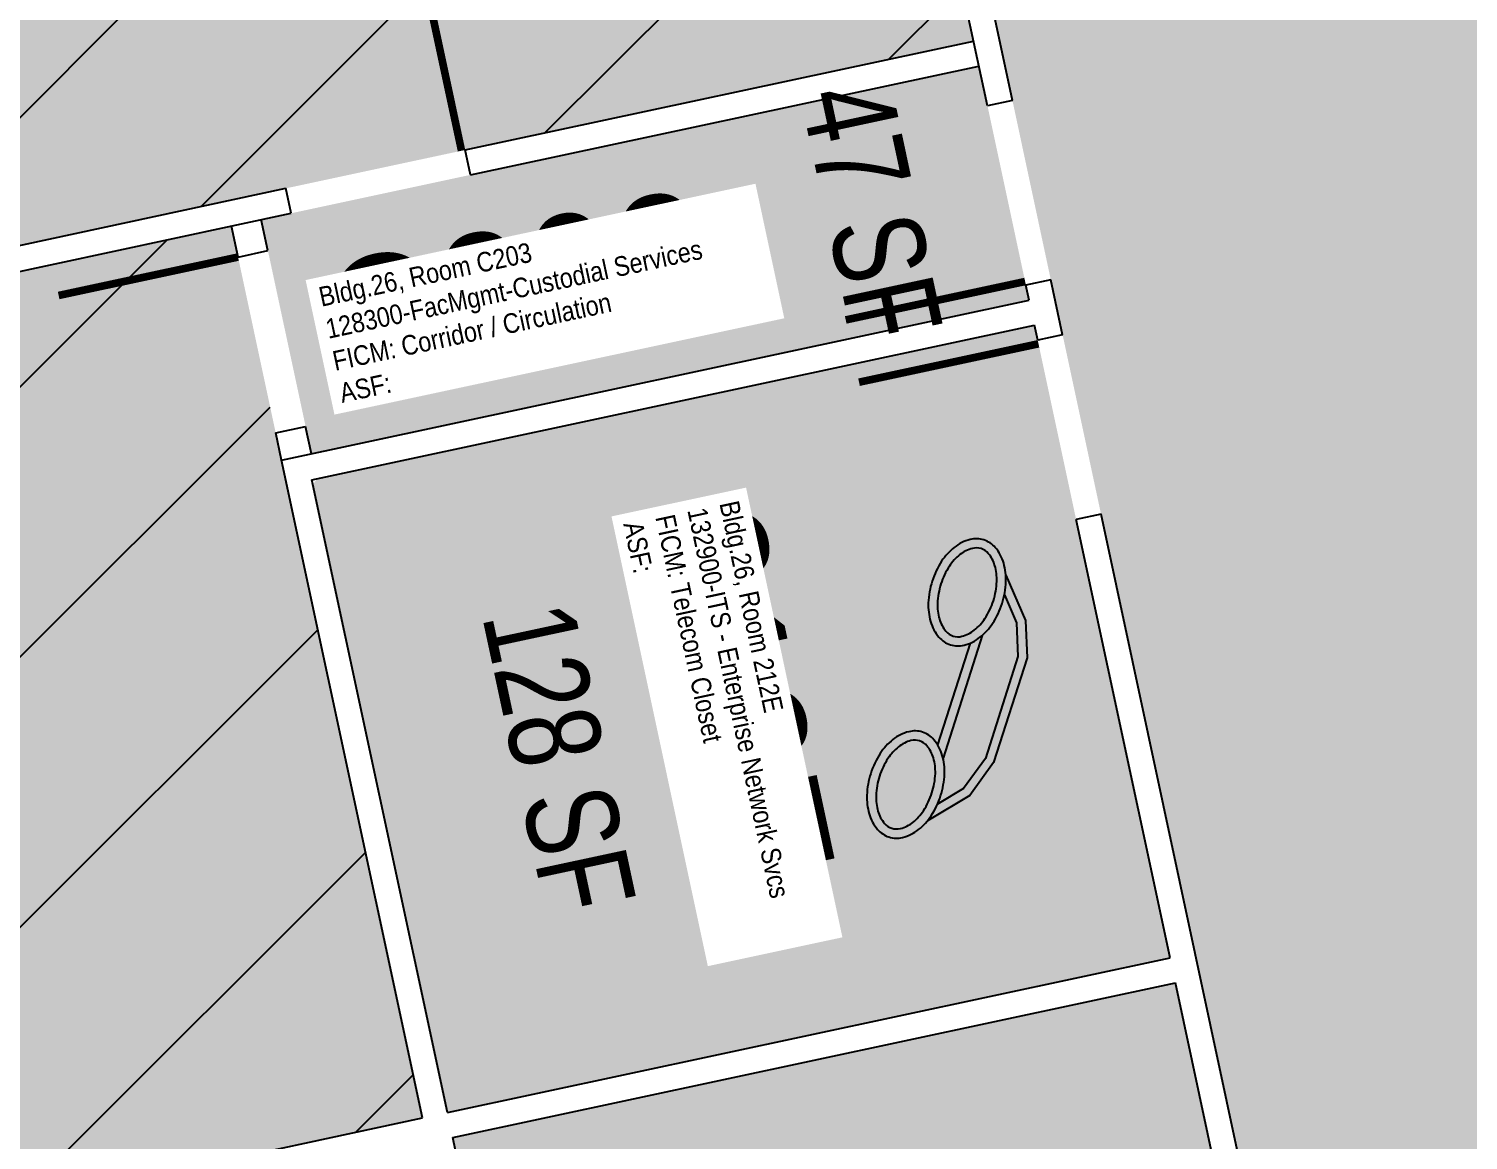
# Model space of a CAD drawing. Header units: inches. Extents: x 69208489 to 69211574, y 27667965 to 27670281.
# Drawn here: x 69209704.1 to 69209986.5, y 27668799.3 to 27669017.4 of the extents above; entities that cross this region are included whole.
import ezdxf
from ezdxf.enums import TextEntityAlignment as Align

# ---------------------------------------------------------------- set-up
doc = ezdxf.new("R2010")
doc.units = ezdxf.units.IN
doc.header["$LTSCALE"] = 10
doc.header["$MEASUREMENT"] = 0
doc.layers.get('0').update_dxf_attribs({"linetype": 'CONTINUOUS'})
for name, color, linetype in [('A-DOOR', 2, 'CONTINUOUS'), ('A-IDEN-ICON', 4, 'CONTINUOUS'), ('A-IDEN-RNUM', 7, 'CONTINUOUS'), ('A-IDEN-SNUM', 4, 'CONTINUOUS'), ('A-IDEN-VNUM', 4, 'CONTINUOUS'), ('A-WALL', 5, 'CONTINUOUS'), ('AREA-TEXT', 3, 'CONTINUOUS'), ('Rooms-Capacity', 4, 'CONTINUOUS'), ('Rooms-Category-Color', 7, 'CONTINUOUS'), ('Rooms-College-Color', 7, 'CONTINUOUS'), ('Rooms-Department-Color', 7, 'CONTINUOUS'), ('Rooms-Division-Color', 7, 'CONTINUOUS'), ('Rooms-Information', 7, 'CONTINUOUS')]:
    doc.layers.add(name, color=color, linetype=linetype)
doc.styles.add('CP_AREA', font='arial.ttf', dxfattribs={"height": 15})
doc.styles.add('CP_ROOMSNUMBER', font='arial.ttf', dxfattribs={"height": 1})
doc.styles.add('CP_ROOMVNUMBER', font='arial.ttf', dxfattribs={"width": 0.85, "height": 0.075})
pattern_1 = [(45, (0, 0), (-26.516504294, 26.516504294), [])]

# ---------------------------------------------------------------- blocks, each defined once
blk = doc.blocks.new('CPPHONE')
for p, q in [((0.00956, 0.02521), (-0.01956, -0.02521)), ((0.0169, 0.02794), (-0.01824, -0.03294))]:
    blk.add_line(p, q)
for points in [[(0.02884, 0.07861, 0.139889), (0.02159, 0.08043, 0.107118), (0.0122, 0.07807, 0.079812), (0.00389, 0.07216, 0.067459), (-0.00348, 0.06263, 0.067459), (-0.00805, 0.05149, 0.079812), (-0.00901, 0.04133, 0.107118), (-0.00636, 0.03202, 0.139889), (-0.00116, 0.02665, 0.139889), (0.00609, 0.02483, 0.107118), (0.01548, 0.02719, 0.079812), (0.02379, 0.0331, 0.067459), (0.03116, 0.04263, 0.067459), (0.03573, 0.05378, 0.079812), (0.03669, 0.06393, 0.107118), (0.03404, 0.07324, 0.139889)], [(0.02634, 0.07428, 0.139889), (0.02175, 0.07543, 0.107118), (0.01442, 0.07359, 0.079812), (0.0074, 0.0686, 0.067459), (0.00085, 0.06013, 0.067459), (-0.00321, 0.05023, 0.079812), (-0.00402, 0.04165, 0.107118), (-0.00195, 0.03438, 0.139889), (0.00134, 0.03098, 0.139889), (0.00593, 0.02983, 0.107118), (0.01326, 0.03167, 0.079812), (0.02028, 0.03667, 0.067459), (0.02683, 0.04513, 0.067459), (0.03089, 0.05503, 0.079812), (0.0317, 0.06361, 0.107118), (0.02963, 0.07088, 0.139889)], [(-0.02616, -0.01665, 0.139889), (-0.03341, -0.01483, 0.107118), (-0.0428, -0.01719, 0.079812), (-0.05111, -0.0231, 0.067459), (-0.05848, -0.03263, 0.067459), (-0.06305, -0.04378, 0.079812), (-0.06401, -0.05393, 0.107118), (-0.06136, -0.06324, 0.139889), (-0.05616, -0.06861, 0.139889), (-0.04891, -0.07043, 0.107118), (-0.03952, -0.06807, 0.079812), (-0.03121, -0.06216, 0.067459), (-0.02384, -0.05263, 0.067459), (-0.01927, -0.04149, 0.079812), (-0.01831, -0.03133, 0.107118), (-0.02096, -0.02202, 0.139889)], [(-0.02866, -0.02098, 0.139889), (-0.03325, -0.01983, 0.107118), (-0.04058, -0.02167, 0.079812), (-0.0476, -0.02667, 0.067459), (-0.05415, -0.03513, 0.067459), (-0.05821, -0.04503, 0.079812), (-0.05902, -0.05361, 0.107118), (-0.05695, -0.06088, 0.139889), (-0.05366, -0.06428, 0.139889), (-0.04907, -0.06543, 0.107118), (-0.04174, -0.06359, 0.079812), (-0.03472, -0.0586, 0.067459), (-0.02817, -0.05013, 0.067459), (-0.02411, -0.04023, 0.079812), (-0.0233, -0.03165, 0.107118), (-0.02537, -0.02438, 0.139889)]]:
    blk.add_lwpolyline(points, format="xyb", close=True)
for points in [[(0.03642, 0.05723), (0.04165, 0.0308), (0.03822, 0.01083), (0.00822, -0.04113), (-0.00835, -0.0558), (-0.03385, -0.06449)], [(0.03336, 0.04696), (0.03657, 0.03074), (0.03344, 0.01256), (0.00429, -0.03792), (-0.01091, -0.05139), (-0.02649, -0.0567)]]:
    blk.add_lwpolyline(points)

msp = doc.modelspace()

# ---------------------------------------------------------------- hatches: boundary and pattern name
at = {"layer": 'Rooms-Capacity'}
h = msp.add_hatch(dxfattribs=at)
h.set_pattern_fill('ANSI31', color=256, scale=300, style=0)
h.set_pattern_definition(pattern_1)
h.paths.add_polyline_path([(69209402.98, 27669094.89), (69209851.8, 27669191), (69209889.49, 27669014.99), (69209552.14, 27668942.75), (69209516.94, 27668935.21), (69209440.67, 27668918.88), (69209419.21, 27669019.1), (69209418.16, 27669023.99), (69209403.19, 27669093.91)])
h = msp.add_hatch(dxfattribs=at)
h.set_pattern_fill('ANSI31', color=256, scale=300, style=0)
h.set_pattern_definition(pattern_1)
h.paths.add_polyline_path([(69209743.87, 27668978.69), (69209781.35, 27668803.66), (69209631.74, 27668771.62), (69209596.54, 27668764.09), (69209479.2, 27668738.96), (69209467.68, 27668792.74), (69209466.64, 27668797.63), (69209465.17, 27668797.31), (69209464.75, 27668799.27), (69209460.14, 27668820.78), (69209459.73, 27668822.74), (69209452.19, 27668857.94), (69209451.77, 27668859.89), (69209448.84, 27668873.58), (69209448.42, 27668875.54), (69209449.89, 27668875.85), (69209449.57, 27668877.32), (69209441.72, 27668913.99)])
at = {"layer": 'Rooms-Category-Color', "true_color": 0xe3f498}
for points in [[(69209971.97, 27668653.75), (69209984.01, 27668597.53), (69210122.86, 27668627.27), (69210121.6, 27668633.13), (69210133.34, 27668635.64), (69210134.59, 27668629.78), (69210195.22, 27668642.76), (69210195.53, 27668641.29), (69210197.49, 27668641.71), (69210232.69, 27668649.25), (69210234.65, 27668649.67), (69210234.33, 27668651.14), (69210242.16, 27668652.81), (69210179.33, 27668946.16), (69210180.8, 27668946.48), (69210180.38, 27668948.43), (69210164.47, 27669022.75), (69210164.05, 27669024.7), (69210162.58, 27669024.39), (69210114.84, 27669247.33), (69210083.55, 27669240.63), (69210083.23, 27669242.1), (69210081.28, 27669241.68), (69210046.08, 27669234.14), (69210044.12, 27669233.72), (69210044.43, 27669232.26), (69209856.69, 27669192.05), (69209897.11, 27669003.33), (69209904.64, 27668968.13), (69209906.95, 27668957.37), (69209914.49, 27668922.17), (69209970.61, 27668660.11), (69209970.92, 27668658.64)], [(69209402.98, 27669094.89), (69209851.8, 27669191), (69209889.49, 27669014.99), (69209552.14, 27668942.75), (69209516.94, 27668935.21), (69209440.67, 27668918.88), (69209419.21, 27669019.1), (69209418.16, 27669023.99), (69209403.19, 27669093.91)], [(69209787.29, 27668799.82), (69209929.07, 27668830.18), (69209958.81, 27668691.33), (69209887.92, 27668676.15), (69209885.82, 27668685.93), (69209814.93, 27668670.75), (69209797.34, 27668752.88), (69209792.1, 27668777.33), (69209789.8, 27668788.09)]]:
    msp.add_hatch(color=61, dxfattribs=at).paths.add_polyline_path(points)
at = {"layer": 'Rooms-Category-Color', "true_color": 0xadadad}
for points in [[(69209890.54, 27669010.1), (69209749.73, 27668979.95), (69209759.58, 27668933.99), (69209900.38, 27668964.15)], [(69209760.62, 27668929.1), (69209901.43, 27668959.26), (69209902.06, 27668956.32), (69209909.6, 27668921.12), (69209928.03, 27668835.07), (69209786.24, 27668804.71), (69209782.05, 27668824.27), (69209774.72, 27668858.49), (69209759.86, 27668927.92)]]:
    msp.add_hatch(color=253, dxfattribs=at).paths.add_polyline_path(points)
at = {"layer": 'Rooms-Category-Color', "true_color": 0xffe090}
msp.add_hatch(color=41, dxfattribs=at).paths.add_polyline_path([(69209743.87, 27668978.69), (69209781.35, 27668803.66), (69209631.74, 27668771.62), (69209596.54, 27668764.09), (69209479.2, 27668738.96), (69209467.68, 27668792.74), (69209466.64, 27668797.63), (69209465.17, 27668797.31), (69209464.75, 27668799.27), (69209460.14, 27668820.78), (69209459.73, 27668822.74), (69209452.19, 27668857.94), (69209451.77, 27668859.89), (69209448.84, 27668873.58), (69209448.42, 27668875.54), (69209449.89, 27668875.85), (69209449.57, 27668877.32), (69209441.72, 27668913.99)])
at = {"layer": 'Rooms-College-Color', "true_color": 0xb2d6e9}
for points in [[(69209971.97, 27668653.75), (69209984.01, 27668597.53), (69210122.86, 27668627.27), (69210121.6, 27668633.13), (69210133.34, 27668635.64), (69210134.59, 27668629.78), (69210195.22, 27668642.76), (69210195.53, 27668641.29), (69210197.49, 27668641.71), (69210232.69, 27668649.25), (69210234.65, 27668649.67), (69210234.33, 27668651.14), (69210242.16, 27668652.81), (69210179.33, 27668946.16), (69210180.8, 27668946.48), (69210180.38, 27668948.43), (69210164.47, 27669022.75), (69210164.05, 27669024.7), (69210162.58, 27669024.39), (69210114.84, 27669247.33), (69210083.55, 27669240.63), (69210083.23, 27669242.1), (69210081.28, 27669241.68), (69210046.08, 27669234.14), (69210044.12, 27669233.72), (69210044.43, 27669232.26), (69209856.69, 27669192.05), (69209897.11, 27669003.33), (69209904.64, 27668968.13), (69209906.95, 27668957.37), (69209914.49, 27668922.17), (69209970.61, 27668660.11), (69209970.92, 27668658.64)], [(69209402.98, 27669094.89), (69209851.8, 27669191), (69209889.49, 27669014.99), (69209552.14, 27668942.75), (69209516.94, 27668935.21), (69209440.67, 27668918.88), (69209419.21, 27669019.1), (69209418.16, 27669023.99), (69209403.19, 27669093.91)], [(69209743.87, 27668978.69), (69209781.35, 27668803.66), (69209631.74, 27668771.62), (69209596.54, 27668764.09), (69209479.2, 27668738.96), (69209467.68, 27668792.74), (69209466.64, 27668797.63), (69209465.17, 27668797.31), (69209464.75, 27668799.27), (69209460.14, 27668820.78), (69209459.73, 27668822.74), (69209452.19, 27668857.94), (69209451.77, 27668859.89), (69209448.84, 27668873.58), (69209448.42, 27668875.54), (69209449.89, 27668875.85), (69209449.57, 27668877.32), (69209441.72, 27668913.99)], [(69209787.29, 27668799.82), (69209929.07, 27668830.18), (69209958.81, 27668691.33), (69209887.92, 27668676.15), (69209885.82, 27668685.93), (69209814.93, 27668670.75), (69209797.34, 27668752.88), (69209792.1, 27668777.33), (69209789.8, 27668788.09)]]:
    msp.add_hatch(color=254, dxfattribs=at).paths.add_polyline_path(points)
at = {"layer": 'Rooms-College-Color', "true_color": 0xadadad}
for points in [[(69209890.54, 27669010.1), (69209749.73, 27668979.95), (69209759.58, 27668933.99), (69209900.38, 27668964.15)], [(69209760.62, 27668929.1), (69209901.43, 27668959.26), (69209902.06, 27668956.32), (69209909.6, 27668921.12), (69209928.03, 27668835.07), (69209786.24, 27668804.71), (69209782.05, 27668824.27), (69209774.72, 27668858.49), (69209759.86, 27668927.92)]]:
    msp.add_hatch(color=253, dxfattribs=at).paths.add_polyline_path(points)
at = {"layer": 'Rooms-Department-Color', "true_color": 0xb2d6e9}
for points in [[(69209971.97, 27668653.75), (69209984.01, 27668597.53), (69210122.86, 27668627.27), (69210121.6, 27668633.13), (69210133.34, 27668635.64), (69210134.59, 27668629.78), (69210195.22, 27668642.76), (69210195.53, 27668641.29), (69210197.49, 27668641.71), (69210232.69, 27668649.25), (69210234.65, 27668649.67), (69210234.33, 27668651.14), (69210242.16, 27668652.81), (69210179.33, 27668946.16), (69210180.8, 27668946.48), (69210180.38, 27668948.43), (69210164.47, 27669022.75), (69210164.05, 27669024.7), (69210162.58, 27669024.39), (69210114.84, 27669247.33), (69210083.55, 27669240.63), (69210083.23, 27669242.1), (69210081.28, 27669241.68), (69210046.08, 27669234.14), (69210044.12, 27669233.72), (69210044.43, 27669232.26), (69209856.69, 27669192.05), (69209897.11, 27669003.33), (69209904.64, 27668968.13), (69209906.95, 27668957.37), (69209914.49, 27668922.17), (69209970.61, 27668660.11), (69209970.92, 27668658.64)], [(69209402.98, 27669094.89), (69209851.8, 27669191), (69209889.49, 27669014.99), (69209552.14, 27668942.75), (69209516.94, 27668935.21), (69209440.67, 27668918.88), (69209419.21, 27669019.1), (69209418.16, 27669023.99), (69209403.19, 27669093.91)], [(69209743.87, 27668978.69), (69209781.35, 27668803.66), (69209631.74, 27668771.62), (69209596.54, 27668764.09), (69209479.2, 27668738.96), (69209467.68, 27668792.74), (69209466.64, 27668797.63), (69209465.17, 27668797.31), (69209464.75, 27668799.27), (69209460.14, 27668820.78), (69209459.73, 27668822.74), (69209452.19, 27668857.94), (69209451.77, 27668859.89), (69209448.84, 27668873.58), (69209448.42, 27668875.54), (69209449.89, 27668875.85), (69209449.57, 27668877.32), (69209441.72, 27668913.99)], [(69209787.29, 27668799.82), (69209929.07, 27668830.18), (69209958.81, 27668691.33), (69209887.92, 27668676.15), (69209885.82, 27668685.93), (69209814.93, 27668670.75), (69209797.34, 27668752.88), (69209792.1, 27668777.33), (69209789.8, 27668788.09)]]:
    msp.add_hatch(color=254, dxfattribs=at).paths.add_polyline_path(points)
at = {"layer": 'Rooms-Department-Color', "true_color": 0xacacac}
for points in [[(69209890.54, 27669010.1), (69209749.73, 27668979.95), (69209759.58, 27668933.99), (69209900.38, 27668964.15)], [(69209760.62, 27668929.1), (69209901.43, 27668959.26), (69209902.06, 27668956.32), (69209909.6, 27668921.12), (69209928.03, 27668835.07), (69209786.24, 27668804.71), (69209782.05, 27668824.27), (69209774.72, 27668858.49), (69209759.86, 27668927.92)]]:
    msp.add_hatch(color=253, dxfattribs=at).paths.add_polyline_path(points)
at = {"layer": 'Rooms-Division-Color', "true_color": 0xb2d6e9}
for points in [[(69209971.97, 27668653.75), (69209984.01, 27668597.53), (69210122.86, 27668627.27), (69210121.6, 27668633.13), (69210133.34, 27668635.64), (69210134.59, 27668629.78), (69210195.22, 27668642.76), (69210195.53, 27668641.29), (69210197.49, 27668641.71), (69210232.69, 27668649.25), (69210234.65, 27668649.67), (69210234.33, 27668651.14), (69210242.16, 27668652.81), (69210179.33, 27668946.16), (69210180.8, 27668946.48), (69210180.38, 27668948.43), (69210164.47, 27669022.75), (69210164.05, 27669024.7), (69210162.58, 27669024.39), (69210114.84, 27669247.33), (69210083.55, 27669240.63), (69210083.23, 27669242.1), (69210081.28, 27669241.68), (69210046.08, 27669234.14), (69210044.12, 27669233.72), (69210044.43, 27669232.26), (69209856.69, 27669192.05), (69209897.11, 27669003.33), (69209904.64, 27668968.13), (69209906.95, 27668957.37), (69209914.49, 27668922.17), (69209970.61, 27668660.11), (69209970.92, 27668658.64)], [(69209402.98, 27669094.89), (69209851.8, 27669191), (69209889.49, 27669014.99), (69209552.14, 27668942.75), (69209516.94, 27668935.21), (69209440.67, 27668918.88), (69209419.21, 27669019.1), (69209418.16, 27669023.99), (69209403.19, 27669093.91)], [(69209743.87, 27668978.69), (69209781.35, 27668803.66), (69209631.74, 27668771.62), (69209596.54, 27668764.09), (69209479.2, 27668738.96), (69209467.68, 27668792.74), (69209466.64, 27668797.63), (69209465.17, 27668797.31), (69209464.75, 27668799.27), (69209460.14, 27668820.78), (69209459.73, 27668822.74), (69209452.19, 27668857.94), (69209451.77, 27668859.89), (69209448.84, 27668873.58), (69209448.42, 27668875.54), (69209449.89, 27668875.85), (69209449.57, 27668877.32), (69209441.72, 27668913.99)], [(69209787.29, 27668799.82), (69209929.07, 27668830.18), (69209958.81, 27668691.33), (69209887.92, 27668676.15), (69209885.82, 27668685.93), (69209814.93, 27668670.75), (69209797.34, 27668752.88), (69209792.1, 27668777.33), (69209789.8, 27668788.09)]]:
    msp.add_hatch(color=254, dxfattribs=at).paths.add_polyline_path(points)
at = {"layer": 'Rooms-Division-Color', "true_color": 0xadadad}
for points in [[(69209890.54, 27669010.1), (69209749.73, 27668979.95), (69209759.58, 27668933.99), (69209900.38, 27668964.15)], [(69209760.62, 27668929.1), (69209901.43, 27668959.26), (69209902.06, 27668956.32), (69209909.6, 27668921.12), (69209928.03, 27668835.07), (69209786.24, 27668804.71), (69209782.05, 27668824.27), (69209774.72, 27668858.49), (69209759.86, 27668927.92)]]:
    msp.add_hatch(color=253, dxfattribs=at).paths.add_polyline_path(points)

# ---------------------------------------------------------------- linework, layer by layer
at = {"layer": 'A-DOOR'}
for points in [[(69209789.02, 27668993.48, 1.5, 1.5, 0), (69209781.48, 27669028.68, 0, 0, 0), (69209780.75, 27669028.52, 0, 0, 0.414214), (69209754.87, 27668984.63, 0, 0, 0.414214)], [(69209899.6, 27668967.81, 1.5, 1.5, 0), (69209864.4, 27668960.27, 0, 0, 0), (69209864.24, 27668961.01, 0, 0, -0.414214), (69209893.68, 27669002.6, 0, 0, -0.414214)], [(69209745.17, 27668972.61, 1.5, 1.5, 0), (69209709.97, 27668965.07, 0, 0, 0), (69209710.12, 27668964.34, 0, 0, 0.414214), (69209754.02, 27668938.46, 0, 0, 0.414214)], [(69209902.22, 27668955.59, 1.5, 1.5, 0), (69209867.01, 27668948.05, 0, 0, 0), (69209867.17, 27668947.32, 0, 0, 0.414214), (69209911.06, 27668921.44, 0, 0, 0.414214)]]:
    msp.add_lwpolyline(points, format="xyseb", dxfattribs=at)
at = {"layer": 'A-WALL'}
for p, q in [((69209892.22, 27669002.28), (69209851.8, 27669191)), ((69209897.11, 27669003.33), (69209856.69, 27669192.05)), ((69209789.76, 27668993.63), (69209889.49, 27669014.99)), ((69209790.8, 27668988.75), (69209890.54, 27669010.1)), ((69209897.11, 27669003.33), (69209892.22, 27669002.28)), ((69209790.8, 27668988.75), (69209789.76, 27668993.63)), ((69209440.67, 27668918.88), (69209754.55, 27668986.1)), ((69209755.6, 27668981.21), (69209754.55, 27668986.1)), ((69209441.72, 27668913.99), (69209755.6, 27668981.21)), ((69209745.17, 27668972.61), (69209743.87, 27668978.69)), ((69209751.04, 27668973.87), (69209749.73, 27668979.95)), ((69209745.17, 27668972.61), (69209751.04, 27668973.87)), ((69209904.64, 27668968.13), (69209899.76, 27668967.08)), ((69209900.38, 27668964.15), (69209899.76, 27668967.08)), ((69209906.95, 27668957.37), (69209904.64, 27668968.13)), ((69209753.71, 27668932.74), (69209900.38, 27668964.15)), ((69209759.65, 27668928.89), (69209901.43, 27668959.26)), ((69209902.06, 27668956.32), (69209901.43, 27668959.26)), ((69209906.95, 27668957.37), (69209902.06, 27668956.32)), ((69209752.56, 27668938.11), (69209758.42, 27668939.37)), ((69209759.58, 27668933.99), (69209758.42, 27668939.37)), ((69209753.71, 27668932.74), (69209752.56, 27668938.11)), ((69209781.35, 27668803.66), (69209753.71, 27668932.74)), ((69209786.24, 27668804.71), (69209759.65, 27668928.89)), ((69209914.49, 27668922.17), (69209909.6, 27668921.12)), ((69209984.01, 27668597.53), (69209914.49, 27668922.17)), ((69209928.03, 27668835.07), (69209909.6, 27668921.12)), ((69209786.24, 27668804.71), (69209928.03, 27668835.07)), ((69209787.29, 27668799.82), (69209929.07, 27668830.18)), ((69209958.81, 27668691.33), (69209929.07, 27668830.18)), ((69209614.14, 27668767.85), (69209781.35, 27668803.66)), ((69209789.8, 27668788.09), (69209787.29, 27668799.82))]:
    msp.add_line(p, q, dxfattribs=at)

# ---------------------------------------------------------------- block references
at = {"layer": 'A-IDEN-ICON', "xscale": 360.0000000025632, "yscale": 360.0000000025632, "zscale": 360.0000000025632, "rotation": 12.28342312891532}
msp.add_blockref('CPPHONE', (69209887.38, 27668887.24), dxfattribs=at)

# ---------------------------------------------------------------- texts
at = {"layer": 'A-IDEN-RNUM', "style": 'CP_ROOMSNUMBER', "width": 0.85}
for s, p in [('C203-00', (69209801.58, 27668961.51)), ('0212-E0', (69209841.37, 27668888.36))]:
    msp.add_text(s, height=1, rotation=282.09, dxfattribs=at).set_placement(p, align=Align.MIDDLE)
at = {"layer": 'A-IDEN-SNUM', "style": 'CP_ROOMSNUMBER', "width": 0.85}
for s, p in [('0260C20300', (69209802.44, 27668963.31)), ('02600212E0', (69209842.23, 27668890.16))]:
    msp.add_text(s, height=1, rotation=282.09, dxfattribs=at).set_placement(p, align=Align.MIDDLE)
at = {"layer": 'A-IDEN-VNUM', "style": 'CP_ROOMVNUMBER', "width": 0.85}
for s, rotation, p in [('C203', 12.0874, (69209800.23, 27668965.15)), ('212E', 282.0874, (69209841.78, 27668886.45))]:
    msp.add_text(s, height=27, rotation=rotation, dxfattribs=at).set_placement(p, align=Align.MIDDLE)
at = {"layer": 'AREA-TEXT', "style": 'CP_AREA', "width": 0.75}
for s, p in [('47 SF', (69209869.48, 27668981.56)), ('128 SF', (69209808.19, 27668874.35))]:
    msp.add_text(s, height=18, rotation=282.09, dxfattribs=at).set_placement(p, align=Align.MIDDLE_CENTER)

# ---------------------------------------------------------------- next in the draw order: texts
at = {"layer": 'Rooms-Information', "char_height": 3.8571, "width": 86.4, "attachment_point": 7, "style": 'CP_ROOMVNUMBER', "bg_fill": 3, "box_fill_scale": 1.5, "bg_fill_color": 256, "bg_fill_true_color": 13158600, "bg_fill_transparency": 0}
for s, insert, rotation in [('Bldg.26, Room C203^M^J128300-FacMgmt-Custodial Services^M^JFICM: Corridor / Circulation^M^JASF: ', (69209765.58, 27668943.93), 12.0874), ('Bldg.26, Room 212E^M^J132900-ITS - Enterprise Network Svcs^M^JFICM: Telecom Closet^M^JASF: ', (69209820.68, 27668920.22), 282.0874)]:
    msp.add_mtext(s, dxfattribs=dict(at, insert=insert, rotation=rotation))

doc.saveas('drawing.dxf')
